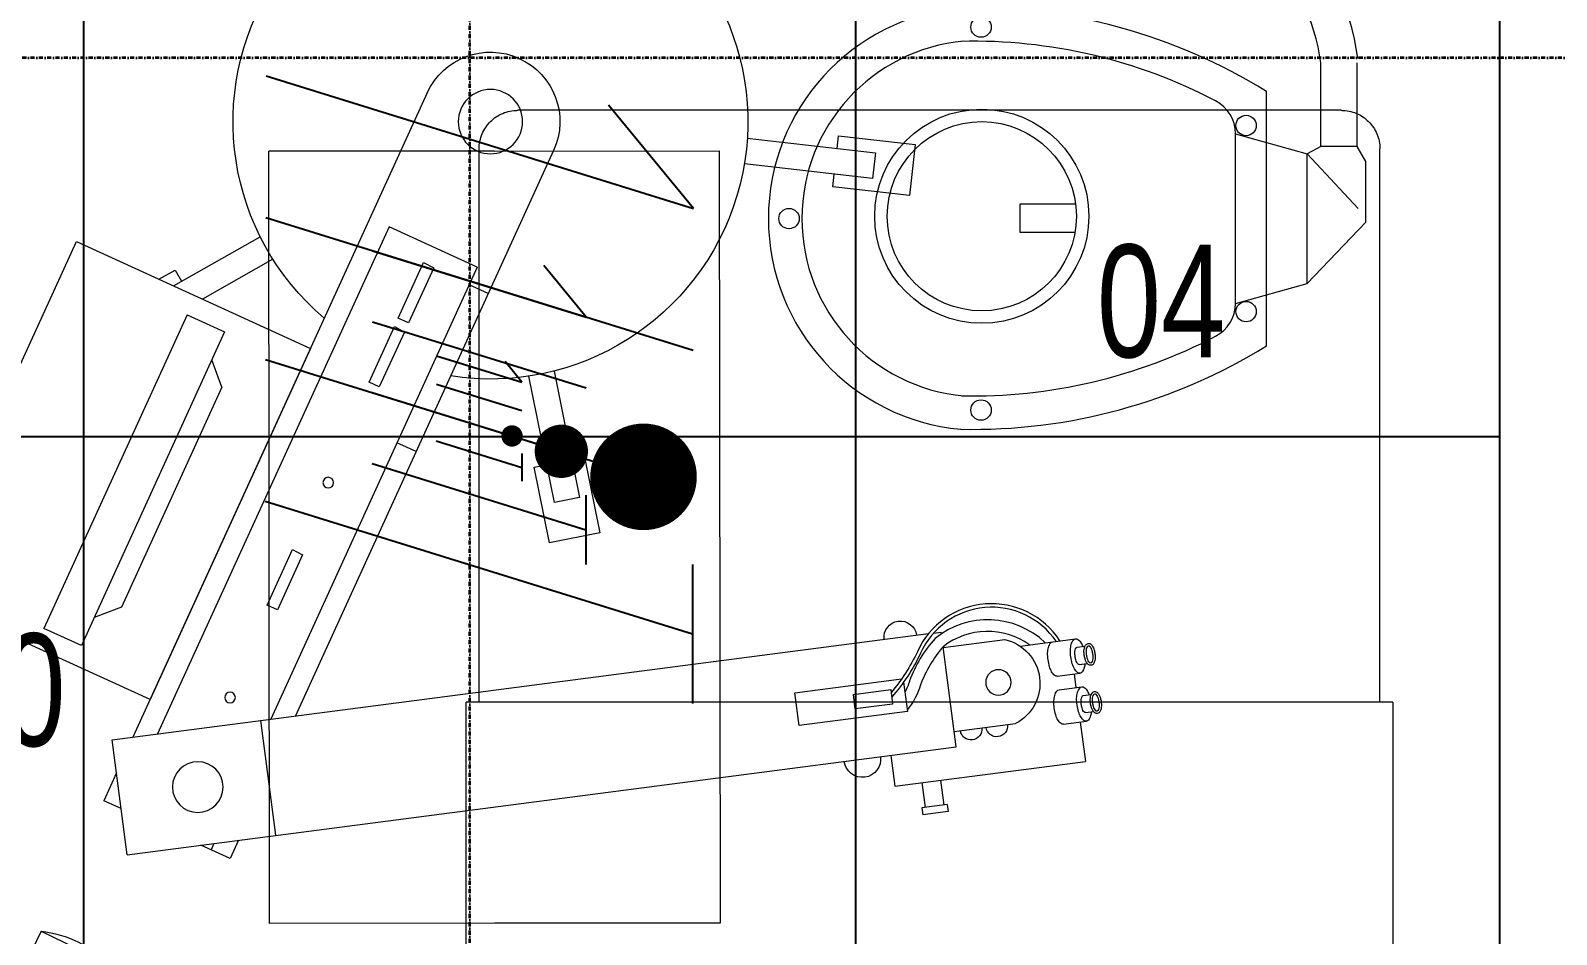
# Model space of a CAD drawing. Extents: x -12260 to 184725, y -29287 to 19916.
# Drawn here: x 28235 to 29420, y -5397 to -4695 of the extents above; entities that cross this region are included whole.
import ezdxf

# ---------------------------------------------------------------- set-up
doc = ezdxf.new("R2010")
doc.units = 0
doc.header["$LTSCALE"] = 0.25
doc.linetypes.add('01-First Floor-FUR$0$HIDDEN', pattern=[9.525, 6.35, -3.175])
doc.linetypes.add('DASHDOT', pattern=[25.4, 12.7, -6.35, 0, -6.35])
for name, color, linetype, lineweight in [('01-First Floor-FUR$0$72_EGR_EQP_TAG', 142, 'Continuous', 5), ('01-First Floor-FUR$0$LOADING', 253, 'Continuous', 5), ('01-First Floor-FUR$0$Walls', 251, 'Continuous', 5), ('E-LITE-CLNG-CNDT', 6, 'DASHDOT', 35), ('E-POWR-WIRE', 6, 'Continuous', 25), ('E-POWR-WIRE @ 100', 6, 'Continuous', 25), ('E-POWR-WIRE @ 20', 6, 'Continuous', 25), ('E-POWR-WIRE @ 50', 6, 'Continuous', 25)]:
    doc.layers.add(name, color=color, linetype=linetype, lineweight=lineweight)
doc.layers.add('01-First Floor-FUR$0$FALSE CEILING', color=251, linetype='Continuous')
doc.styles.add('01-First Floor-FUR$0$X3G_ENTITY_257CFD', font='swisscl.ttf', dxfattribs={"height": 200})

# ---------------------------------------------------------------- blocks, each defined once
blk = doc.blocks.new('*U47')
for p, q in [((-1.655, 2.719), (1.665, 1.689)), ((1.665, 1.689), (1.006, 2.491)), ((-1.658, 1.617), (1.663, 0.587)), ((-1.66, 0.515), (1.66, -0.515)), ((-1.663, -0.587), (1.658, -1.617)), ((1.659, -1.078), (1.657, -2.157))]:
    blk.add_line(p, q)
at = {"const_width": 0.414}
blk.add_lwpolyline([(1.278, -0.19, 1), (1.277, -0.604, 1)], format="xyb", close=True, dxfattribs=at)
blk = doc.blocks.new('*U862')
at = {"layer": 'E-POWR-WIRE @ 100', "xscale": 100, "yscale": 100, "zscale": 100}
blk.add_blockref('*U47', (28583.2, -5001.7, -0.1), dxfattribs=at)
at = {"layer": 'E-POWR-WIRE @ 20', "xscale": 20, "yscale": 20, "zscale": 20}
blk.add_blockref('*U47', (28583.2, -5001.7, -0.1), dxfattribs=at)
at = {"layer": 'E-POWR-WIRE @ 50', "xscale": 50, "yscale": 50, "zscale": 50}
blk.add_blockref('*U47', (28583.2, -5001.7, -0.1), dxfattribs=at)
blk = doc.blocks.new('01-First Floor-FUR$0$HF10037B-P')
at = {"layer": '01-First Floor-FUR$0$LOADING'}
for p, q in [((0.2459, 0.134), (0.1859, 0.134)), ((0.1859, 0.134), (0.1859, 0.109)), ((0.2459, 0.134), (0.2459, 0.109)), ((0.2459, 0.109), (0.1859, 0.109)), ((0, 0), (-0.0142, -0.0583)), ((0, 0), (0.0243, -0.0059)), ((0.0243, -0.0059), (0.01, -0.0642)), ((0.4071, -0.0094), (0.431, -0.0018)), ((0.4071, -0.0094), (0.4255, -0.0665)), ((0.431, -0.0018), (0.4493, -0.0589)), ((0.4069, -0.0417), (0.4165, -0.0387)), ((-0.0142, -0.0583), (0.01, -0.0642)), ((0.4255, -0.0665), (0.4493, -0.0589)), ((0.0524, -0.2725), (0.0674, -0.2525)), ((0.0674, -0.2525), (0.1154, -0.2885)), ((0.3125, -0.2897), (0.362, -0.2558)), ((0.3761, -0.2764), (0.362, -0.2558)), ((0.0524, -0.2725), (0.1004, -0.3085)), ((0.3267, -0.268), (0.3323, -0.2763)), ((0.3266, -0.3103), (0.3761, -0.2764)), ((0.1004, -0.3085), (0.1154, -0.2885)), ((0.3266, -0.3103), (0.3125, -0.2897))]:
    blk.add_line(p, q, dxfattribs=at)
for radius in [0.21, 0.1775]:
    blk.add_circle((0.2161, -0.1014), radius, dxfattribs=at)
for centre, radius, start, end in [((0.2159, 0.0465), 0.0925, 71.0754, 108.9246), ((0.2159, 0.1965), 0.0925, 251.0754, 288.9246), ((0.0779, -0.0499), 0.0925, 147.3419, 185.1912), ((-0.0678, -0.0143), 0.0925, 327.3419, 5.1912), ((0.4996, -0.0113), 0.0925, 178.8412, 216.6904), ((0.3568, -0.057), 0.0925, 358.8412, 36.6904), ((0.2161, -0.1014), 0.2, 303.6037, 17.3657), ((0.0389, -0.3404), 0.0925, 34.1875, 72.0368), ((0.3867, -0.3449), 0.0925, 105.5121, 143.3614), ((0.1289, -0.2205), 0.0925, 214.1875, 252.0368), ((0.3019, -0.2212), 0.0925, 285.5121, 323.3614)]:
    blk.add_arc(centre, radius, start, end, dxfattribs=at)
blk = doc.blocks.new('01-First Floor-FUR$0$HF13902-P')
at = {"color": 8, "linetype": '01-First Floor-FUR$0$HIDDEN'}
for p, q in [((-0.35, -0.6824), (-0.35, -1.1124)), ((0.35, -0.6824), (0.35, -1.1124)), ((0.32, -1.1424), (-0.32, -1.1424))]:
    blk.add_line(p, q, dxfattribs=at)
at = {"linetype": 'Continuous'}
for points in [[(0.36, -0.5224), (0.36, -0.5224), (0.36, -0.5224), (0.36, -0.5224), (0.36, -0.5224), (0.36, -0.5224), (0.36, -0.5224), (0.36, -0.5224), (0.36, -0.5224), (0.36, -0.5224), (0.36, -0.5224), (0.36, -0.5224), (0.36, -0.5224), (0.36, -0.5224), (0.36, -0.5224), (0.36, -0.5224), (0.36, -0.5224), (0.36, -0.5224), (0.36, -0.5224), (0.36, -0.5224), (0.36, -0.5224), (0.36, -0.5224), (0.36, -0.5224), (0.36, -0.5224), (0.36, -0.5224), (0.36, -0.5224), (0.36, -0.5224), (0.36, -0.5224), (0.36, -0.5224), (0.36, -0.5224), (0.36, -0.5224), (0.36, -0.5224), (0.36, -0.5224), (0.36, -0.5224), (0.36, -0.5224), (0.36, -0.5224), (0.36, -0.5224), (0.36, -0.5224), (0.36, -0.5224), (0.36, -0.5224), (0.36, -0.5224), (0.36, -0.5224), (0.36, -0.5224), (0.36, -0.5224), (0.36, -0.5224), (0.36, -0.5224), (0.36, -0.5224), (0.36, -0.5224), (0.36, -0.5224), (0.36, -0.5224), (0.36, -0.5224), (0.36, -0.5224), (0.36, -0.5224), (0.36, -0.5224), (0.36, -0.5224), (0.36, -0.5224), (0.36, -0.5224), (0.36, -0.5224), (0.36, -0.5224), (0.36, -0.5224), (0.36, -0.5224), (0.36, -0.5224), (0.36, -0.5224), (0.36, -0.5224), (0.36, -0.5224), (0.36, -0.5224), (0.36, -0.5224), (0.36, -0.5224), (0.36, -0.5224), (0.36, -0.5224), (0.36, -0.5224), (0.36, -0.5224), (0.36, -0.5224), (0.36, -0.5224), (0.36, -0.5224), (0.36, -0.5224), (0.36, -0.5224), (0.36, -0.5224), (0.36, -0.5224), (0.36, -0.5224), (0.36, -0.5224), (0.36, -0.5224), (0.36, -0.5224), (0.36, -0.5224), (0.36, -0.5224), (0.36, -0.5224), (0.36, -0.5224), (0.36, -0.5224), (0.36, -0.5224), (0.36, -0.5224), (0.36, -0.5224), (0.36, -0.5224), (0.36, -0.5224), (0.36, -0.5224), (0.36, -0.5224), (0.36, -0.5224), (0.36, -0.5224), (0.36, -0.5224), (0.36, -0.5224), (0.36, -0.5224), (0.36, -0.5224), (0.36, -0.5224), (0.36, -0.5224), (0.36, -0.5224), (0.36, -0.5224), (0.36, -0.5224), (0.36, -0.5224), (0.36, -0.5224), (0.36, -0.5224), (0.36, -0.5224), (0.36, -0.5224), (0.36, -0.5224), (0.36, -0.5224), (0.36, -0.5224), (0.36, -0.5224), (0.36, -0.5224), (0.36, -0.5224), (0.36, -0.5224), (0.36, -0.5224), (0.36, -0.5224), (0.36, -0.5224), (0.36, -0.5224), (0.36, -0.5224), (0.36, -0.5224), (0.36, -0.5224), (0.36, -0.5224), (0.36, -0.5224), (0.36, -0.5224), (0.36, -0.5224), (0.36, -0.5224), (0.36, -0.5224), (0.36, -0.5224), (0.36, -0.5224), (0.36, -0.5224), (0.36, -0.5224), (0.36, -0.5224), (0.36, -0.5224), (0.36, -0.5224), (0.36, -0.5224), (0.36, -0.5224), (0.36, -0.5224), (0.36, -0.5224), (0.36, -0.5224), (0.36, -0.5224), (0.36, -0.5224), (0.36, -0.5224), (0.36, -0.5224), (0.36, -0.5224), (0.36, -0.5224), (0.36, -0.5224), (0.36, -0.5224), (0.36, -0.5224), (0.36, -0.5224), (0.36, -0.5224), (0.36, -0.5224), (0.36, -0.5224), (0.36, -0.5224), (0.36, -0.5224), (0.36, -0.5224), (0.36, -0.5224), (0.36, -0.5224), (0.36, -0.5224), (0.36, -0.5224), (0.36, -0.5224), (0.36, -0.5224), (0.36, -0.5224), (0.36, -0.5224), (0.36, -0.5224), (0.36, -0.5224), (0.36, -0.5224), (0.36, -0.5224), (0.36, -0.5224), (0.36, -0.5224), (0.36, -0.5224), (0.36, -0.5224), (0.36, -0.5224), (0.36, -0.5224), (0.36, -0.5224), (0.36, -0.5224), (0.36, -0.5224), (0.36, -0.5224), (0.36, -0.5224), (0.36, -0.5224), (0.36, -0.5224), (0.36, -0.5224), (0.36, -0.5224), (0.36, -0.5224), (0.36, -0.5224), (0.36, -0.5224), (0.36, -0.5224), (0.36, -0.5224), (0.36, -0.5224), (0.36, -0.5224), (0.36, -0.5224), (0.36, -0.5224), (0.36, -0.5224), (0.36, -0.5224), (0.36, -0.5224), (0.36, -0.5224), (0.36, -0.5224), (0.36, -0.5224), (0.36, -0.5224), (0.36, -0.5224), (0.36, -0.5224), (0.36, -0.5224), (0.36, -0.5224), (0.36, -0.5224), (0.36, -0.5224), (0.36, -0.5224), (0.36, -0.5224), (0.36, -0.5224), (0.36, -0.5224), (0.36, -0.5224), (0.36, -0.5224), (0.36, -0.5224), (0.36, -0.5224), (0.36, -0.5224), (0.36, -0.5224), (0.36, -0.5224)], [(0.36, -0.5224), (0.36, -0.5224), (0.36, -0.5224), (0.36, -0.5224), (0.36, -0.5224), (0.36, -0.5224), (0.36, -0.5224), (0.36, -0.5224), (0.36, -0.5224), (0.36, -0.5224), (0.36, -0.5224), (0.36, -0.5224), (0.36, -0.5224), (0.36, -0.5224), (0.36, -0.5224), (0.36, -0.5224), (0.36, -0.5224), (0.36, -0.5224), (0.36, -0.5224), (0.36, -0.5224), (0.36, -0.5224), (0.36, -0.5224), (0.36, -0.5224), (0.36, -0.5224), (0.36, -0.5224), (0.36, -0.5224), (0.36, -0.5224), (0.36, -0.5224), (0.36, -0.5224), (0.36, -0.5224), (0.36, -0.5224), (0.36, -0.5224), (0.36, -0.5224), (0.36, -0.5224), (0.36, -0.5224), (0.36, -0.5224), (0.36, -0.5224), (0.36, -0.5224), (0.36, -0.5224), (0.36, -0.5224), (0.36, -0.5224), (0.36, -0.5224), (0.36, -0.5224), (0.36, -0.5224), (0.36, -0.5224), (0.36, -0.5224), (0.36, -0.5224), (0.36, -0.5224), (0.36, -0.5224), (0.36, -0.5224), (0.36, -0.5224), (0.36, -0.5224), (0.36, -0.5224), (0.36, -0.5224), (0.36, -0.5224), (0.36, -0.5224), (0.36, -0.5224), (0.36, -0.5224), (0.36, -0.5224), (0.36, -0.5224), (0.36, -0.5224), (0.36, -0.5224), (0.36, -0.5224), (0.36, -0.5224), (0.36, -0.5224), (0.36, -0.5224), (0.36, -0.5224), (0.36, -0.5224), (0.36, -0.5224), (0.36, -0.5224), (0.36, -0.5224), (0.36, -0.5224), (0.36, -0.5224), (0.36, -0.5224), (0.36, -0.5224), (0.36, -0.5224), (0.36, -0.5224), (0.36, -0.5224), (0.36, -0.5224), (0.36, -0.5224), (0.36, -0.5224), (0.36, -0.5224), (0.36, -0.5224), (0.36, -0.5224), (0.36, -0.5224), (0.36, -0.5224), (0.36, -0.5224), (0.36, -0.5224), (0.36, -0.5224), (0.36, -0.5224), (0.36, -0.5224), (0.36, -0.5224), (0.36, -0.5224), (0.36, -0.5224), (0.36, -0.5224), (0.36, -0.5224), (0.36, -0.5224), (0.36, -0.5224), (0.36, -0.5224), (0.36, -0.5224), (0.36, -0.5224), (0.36, -0.5224), (0.36, -0.5224), (0.36, -0.5224), (0.36, -0.5224), (0.36, -0.5224), (0.36, -0.5224), (0.36, -0.5224), (0.36, -0.5224), (0.36, -0.5224), (0.36, -0.5224), (0.36, -0.5224), (0.36, -0.5224), (0.36, -0.5224), (0.36, -0.5224), (0.36, -0.5224), (0.36, -0.5224), (0.36, -0.5224), (0.36, -0.5224), (0.36, -0.5224), (0.36, -0.5224), (0.36, -0.5224), (0.36, -0.5224), (0.36, -0.5224), (0.36, -0.5224), (0.36, -0.5224), (0.36, -0.5224), (0.36, -0.5224), (0.36, -0.5224), (0.36, -0.5224), (0.36, -0.5224), (0.36, -0.5224), (0.36, -0.5224), (0.36, -0.5224), (0.36, -0.5224), (0.36, -0.5224), (0.36, -0.5224), (0.36, -0.5224), (0.36, -0.5224), (0.36, -0.5224), (0.36, -0.5224), (0.36, -0.5224), (0.36, -0.5224), (0.36, -0.5224), (0.36, -0.5224), (0.36, -0.5224), (0.36, -0.5224), (0.36, -0.5224), (0.36, -0.5224), (0.36, -0.5224), (0.36, -0.5224), (0.36, -0.5224), (0.36, -0.5224), (0.36, -0.5224), (0.36, -0.5224), (0.36, -0.5224), (0.36, -0.5224), (0.36, -0.5224), (0.36, -0.5224), (0.36, -0.5224), (0.36, -0.5224), (0.36, -0.5224), (0.36, -0.5224), (0.36, -0.5224), (0.36, -0.5224), (0.36, -0.5224), (0.36, -0.5224), (0.36, -0.5224), (0.36, -0.5224), (0.36, -0.5224), (0.36, -0.5224), (0.36, -0.5224), (0.36, -0.5224), (0.36, -0.5224), (0.36, -0.5224), (0.36, -0.5224), (0.36, -0.5224), (0.36, -0.5224), (0.36, -0.5224), (0.36, -0.5224), (0.36, -0.5224), (0.36, -0.5224), (0.36, -0.5224), (0.36, -0.5224), (0.36, -0.5224), (0.36, -0.5224), (0.36, -0.5224), (0.36, -0.5224), (0.36, -0.5224), (0.36, -0.5224), (0.36, -0.5224), (0.36, -0.5224), (0.36, -0.5224), (0.36, -0.5224), (0.36, -0.5224), (0.36, -0.5224), (0.36, -0.5224), (0.36, -0.5224), (0.36, -0.5224), (0.36, -0.5224), (0.36, -0.5224), (0.36, -0.5224), (0.36, -0.5224), (0.36, -0.5224), (0.36, -0.5224), (0.36, -0.5224), (0.36, -0.5224), (0.36, -0.5224), (0.36, -0.5224), (0.36, -0.5224), (0.36, -0.5224), (0.36, -0.5224), (0.36, -0.5224), (0.36, -0.5224)], [(0.36, -0.5224), (0.36, -0.5224), (0.36, -0.5224), (0.36, -0.5224), (0.36, -0.5224), (0.36, -0.5224), (0.36, -0.5224), (0.36, -0.5224), (0.36, -0.5224), (0.36, -0.5224), (0.36, -0.5224), (0.36, -0.5224), (0.36, -0.5224), (0.36, -0.5224), (0.36, -0.5224), (0.36, -0.5224), (0.36, -0.5224), (0.36, -0.5224), (0.36, -0.5224), (0.36, -0.5224), (0.36, -0.5224), (0.36, -0.5224), (0.36, -0.5224), (0.36, -0.5224), (0.36, -0.5224), (0.36, -0.5224), (0.36, -0.5224), (0.36, -0.5224), (0.36, -0.5224), (0.36, -0.5224), (0.36, -0.5224), (0.36, -0.5224), (0.36, -0.5224), (0.36, -0.5224), (0.36, -0.5224), (0.36, -0.5224), (0.36, -0.5224), (0.36, -0.5224), (0.36, -0.5224), (0.36, -0.5224), (0.36, -0.5224), (0.36, -0.5224), (0.36, -0.5224), (0.36, -0.5224), (0.36, -0.5224), (0.36, -0.5224), (0.36, -0.5224), (0.36, -0.5224), (0.36, -0.5224), (0.36, -0.5224), (0.36, -0.5224), (0.36, -0.5224), (0.36, -0.5224), (0.36, -0.5224), (0.36, -0.5224), (0.36, -0.5224), (0.36, -0.5224), (0.36, -0.5224), (0.36, -0.5224), (0.36, -0.5224), (0.36, -0.5224), (0.36, -0.5224), (0.36, -0.5224), (0.36, -0.5224), (0.36, -0.5224), (0.36, -0.5224), (0.36, -0.5224), (0.36, -0.5224), (0.36, -0.5224), (0.36, -0.5224), (0.36, -0.5224), (0.36, -0.5224), (0.36, -0.5224), (0.36, -0.5224), (0.36, -0.5224), (0.36, -0.5224), (0.36, -0.5224), (0.36, -0.5224), (0.36, -0.5224), (0.36, -0.5224), (0.36, -0.5224), (0.36, -0.5224), (0.36, -0.5224), (0.36, -0.5224), (0.36, -0.5224), (0.36, -0.5224), (0.36, -0.5224), (0.36, -0.5224), (0.36, -0.5224), (0.36, -0.5224), (0.36, -0.5224), (0.36, -0.5224), (0.36, -0.5224), (0.36, -0.5224), (0.36, -0.5224), (0.36, -0.5224), (0.36, -0.5224), (0.36, -0.5224), (0.36, -0.5224), (0.36, -0.5224), (0.36, -0.5224), (0.36, -0.5224), (0.36, -0.5224), (0.36, -0.5224), (0.36, -0.5224), (0.36, -0.5224), (0.36, -0.5224), (0.36, -0.5224), (0.36, -0.5224), (0.36, -0.5224), (0.36, -0.5224), (0.36, -0.5224), (0.36, -0.5224), (0.36, -0.5224), (0.36, -0.5224), (0.36, -0.5224), (0.36, -0.5224), (0.36, -0.5224), (0.36, -0.5224), (0.36, -0.5224), (0.36, -0.5224), (0.36, -0.5224), (0.36, -0.5224), (0.36, -0.5224), (0.36, -0.5224), (0.36, -0.5224), (0.36, -0.5224), (0.36, -0.5224), (0.36, -0.5224), (0.36, -0.5224), (0.36, -0.5224), (0.36, -0.5224), (0.36, -0.5224), (0.36, -0.5224), (0.36, -0.5224), (0.36, -0.5224), (0.36, -0.5224), (0.36, -0.5224), (0.36, -0.5224), (0.36, -0.5224), (0.36, -0.5224), (0.36, -0.5224), (0.36, -0.5224), (0.36, -0.5224), (0.36, -0.5224), (0.36, -0.5224), (0.36, -0.5224), (0.36, -0.5224), (0.36, -0.5224), (0.36, -0.5224), (0.36, -0.5224), (0.36, -0.5224), (0.36, -0.5224), (0.36, -0.5224), (0.36, -0.5224), (0.36, -0.5224), (0.36, -0.5224), (0.36, -0.5224), (0.36, -0.5224), (0.36, -0.5224), (0.36, -0.5224), (0.36, -0.5224), (0.36, -0.5224), (0.36, -0.5224), (0.36, -0.5224), (0.36, -0.5224), (0.36, -0.5224), (0.36, -0.5224), (0.36, -0.5224), (0.36, -0.5224), (0.36, -0.5224), (0.36, -0.5224), (0.36, -0.5224), (0.36, -0.5224), (0.36, -0.5224), (0.36, -0.5224), (0.36, -0.5224), (0.36, -0.5224), (0.36, -0.5224), (0.36, -0.5224), (0.36, -0.5224), (0.36, -0.5224), (0.36, -0.5224), (0.36, -0.5224), (0.36, -0.5224), (0.36, -0.5224), (0.36, -0.5224), (0.36, -0.5224), (0.36, -0.5224), (0.36, -0.5224), (0.36, -0.5224), (0.36, -0.5224), (0.36, -0.5224), (0.36, -0.5224), (0.36, -0.5224), (0.36, -0.5224), (0.36, -0.5224), (0.36, -0.5224), (0.36, -0.5224), (0.36, -0.5224), (0.36, -0.5224), (0.36, -0.5224), (0.36, -0.5224), (0.36, -0.5224), (0.36, -0.5224), (0.36, -0.5224), (0.36, -0.5224), (0.36, -0.5224), (0.36, -0.5224), (0.36, -0.5224), (0.36, -0.5224), (0.36, -0.5224), (0.36, -0.5224), (0.36, -0.5224), (0.36, -0.5224), (0.36, -0.5224), (0.36, -0.5224), (0.36, -0.5224), (0.36, -0.5224), (0.36, -0.5224), (0.36, -0.5224), (0.36, -0.5224), (0.36, -0.5224), (0.36, -0.5224), (0.36, -0.5224), (0.36, -0.5224), (0.36, -0.5224), (0.36, -0.5224), (0.36, -0.5224), (0.36, -0.5224), (0.36, -0.5224), (0.36, -0.5224), (0.36, -0.5224), (0.36, -0.5224), (0.36, -0.5224), (0.36, -0.5224), (0.36, -0.5224), (0.36, -0.5224), (0.36, -0.5224), (0.36, -0.5224), (0.36, -0.5224), (0.36, -0.5224), (0.36, -0.5224), (0.36, -0.5224), (0.36, -0.5224), (0.36, -0.5224), (0.36, -0.5224), (0.36, -0.5224), (0.36, -0.5224), (0.36, -0.5224), (0.36, -0.5224), (0.36, -0.5224), (0.36, -0.5224), (0.36, -0.5224), (0.36, -0.5224), (0.36, -0.5224), (0.36, -0.5224), (0.36, -0.5224), (0.36, -0.5224), (0.36, -0.5224), (0.36, -0.5224), (0.36, -0.5224), (0.36, -0.5224), (0.36, -0.5224), (0.36, -0.5224), (0.36, -0.5224), (0.36, -0.5224), (0.36, -0.5224), (0.36, -0.5224), (0.36, -0.5224), (0.36, -0.5224), (0.36, -0.5224), (0.36, -0.5224), (0.36, -0.5224), (0.36, -0.5224), (0.36, -0.5224), (0.36, -0.5224)]]:
    blk.add_lwpolyline(points, close=True, dxfattribs=at)
for points in [[(0.36, -0.5224), (0.36, -0.5224), (0.36, -0.5224), (0.36, -0.5224), (0.36, -0.5224), (0.36, -0.5224), (0.36, -0.5224), (0.36, -0.5224)], [(0.36, -0.5224), (0.36, -0.5224), (0.36, -0.5224), (0.36, -0.5224), (0.36, -0.5224), (0.36, -0.5224), (0.36, -0.5224), (0.36, -0.5224), (0.36, -0.5224), (0.36, -0.5224), (0.36, -0.5224), (0.36, -0.5224), (0.36, -0.5224), (0.36, -0.5224), (0.36, -0.5224), (0.36, -0.5224), (0.36, -0.5224), (0.36, -0.5224), (0.36, -0.5224), (0.36, -0.5224), (0.36, -0.5224), (0.36, -0.5224), (0.36, -0.5224), (0.36, -0.5224), (0.36, -0.5224), (0.36, -0.5224), (0.36, -0.5224), (0.36, -0.5224), (0.36, -0.5224), (0.36, -0.5224), (0.36, -0.5224), (0.36, -0.5224), (0.36, -0.5224), (0.36, -0.5224), (0.36, -0.5224), (0.36, -0.5224), (0.36, -0.5224), (0.36, -0.5224), (0.36, -0.5224), (0.36, -0.5224), (0.36, -0.5224), (0.36, -0.5224), (0.36, -0.5224), (0.36, -0.5224), (0.36, -0.5224), (0.36, -0.5224), (0.36, -0.5224), (0.36, -0.5224), (0.36, -0.5224), (0.36, -0.5224), (0.36, -0.5224), (0.36, -0.5224), (0.36, -0.5224), (0.36, -0.5224), (0.36, -0.5224), (0.36, -0.5224), (0.36, -0.5224), (0.36, -0.5224), (0.36, -0.5224), (0.36, -0.5224), (0.36, -0.5224), (0.36, -0.5224), (0.36, -0.5224), (0.36, -0.5224), (0.36, -0.5224), (0.36, -0.5224), (0.36, -0.5224), (0.36, -0.5224), (0.36, -0.5224), (0.36, -0.5224), (0.36, -0.5224), (0.36, -0.5224), (0.36, -0.5224), (0.36, -0.5224), (0.36, -0.5224), (0.36, -0.5224), (0.36, -0.5224), (0.36, -0.5224), (0.36, -0.5224), (0.36, -0.5224), (0.36, -0.5224), (0.36, -0.5224), (0.36, -0.5224), (0.36, -0.5224), (0.36, -0.5224), (0.36, -0.5224), (0.36, -0.5224), (0.36, -0.5224), (0.36, -0.5224), (0.36, -0.5224), (0.36, -0.5224), (0.36, -0.5224), (0.36, -0.5224), (0.36, -0.5224), (0.36, -0.5224), (0.36, -0.5224), (0.36, -0.5224), (0.36, -0.5224), (0.36, -0.5224), (0.36, -0.5224), (0.36, -0.5224), (0.36, -0.5224), (0.36, -0.5224), (0.36, -0.5224), (0.36, -0.5224), (0.36, -0.5224), (0.36, -0.5224), (0.36, -0.5224), (0.36, -0.5224), (0.36, -0.5224), (0.36, -0.5224)], [(0.36, -0.5224), (0.36, -0.5224), (0.36, -0.5224), (0.36, -0.5224), (0.36, -0.5224), (0.36, -0.5224), (0.36, -0.5224), (0.36, -0.5224), (0.36, -0.5224), (0.36, -0.5224), (0.36, -0.5224), (0.36, -0.5224), (0.36, -0.5224), (0.36, -0.5224), (0.36, -0.5224), (0.36, -0.5224), (0.36, -0.5224)], [(0.36, -0.5224), (0.36, -0.5224), (0.36, -0.5224), (0.36, -0.5224), (0.36, -0.5224), (0.36, -0.5224), (0.36, -0.5224)], [(0.36, -0.5224), (0.36, -0.5224), (0.36, -0.5224), (0.36, -0.5224), (0.36, -0.5224), (0.36, -0.5224), (0.36, -0.5224), (0.36, -0.5224), (0.36, -0.5224), (0.36, -0.5224), (0.36, -0.5224), (0.36, -0.5224)], [(0.36, -0.5224), (0.36, -0.5224), (0.36, -0.5224), (0.36, -0.5224), (0.36, -0.5224), (0.36, -0.5224), (0.36, -0.5224), (0.36, -0.5224), (0.36, -0.5224), (0.36, -0.5224), (0.36, -0.5224), (0.36, -0.5224), (0.36, -0.5224), (0.36, -0.5224), (0.36, -0.5224), (0.36, -0.5224), (0.36, -0.5224), (0.36, -0.5224), (0.36, -0.5224), (0.36, -0.5224), (0.36, -0.5224), (0.36, -0.5224), (0.36, -0.5224), (0.36, -0.5224), (0.36, -0.5224), (0.36, -0.5224), (0.36, -0.5224), (0.36, -0.5224), (0.36, -0.5224), (0.36, -0.5224), (0.36, -0.5224), (0.36, -0.5224), (0.36, -0.5224), (0.36, -0.5224), (0.36, -0.5224), (0.36, -0.5224), (0.36, -0.5224), (0.36, -0.5224), (0.36, -0.5224), (0.36, -0.5224), (0.36, -0.5224), (0.36, -0.5224), (0.36, -0.5224), (0.36, -0.5224), (0.36, -0.5224), (0.36, -0.5224), (0.36, -0.5224), (0.36, -0.5224), (0.36, -0.5224), (0.36, -0.5224), (0.36, -0.5224), (0.36, -0.5224), (0.36, -0.5224), (0.36, -0.5224), (0.36, -0.5224), (0.36, -0.5224), (0.36, -0.5224), (0.36, -0.5224), (0.36, -0.5224), (0.36, -0.5224), (0.36, -0.5224), (0.36, -0.5224), (0.36, -0.5224), (0.36, -0.5224), (0.36, -0.5224), (0.36, -0.5224), (0.36, -0.5224), (0.36, -0.5224), (0.36, -0.5224), (0.36, -0.5224), (0.36, -0.5224), (0.36, -0.5224), (0.36, -0.5224), (0.36, -0.5224), (0.36, -0.5224), (0.36, -0.5224), (0.36, -0.5224), (0.36, -0.5224), (0.36, -0.5224), (0.36, -0.5224), (0.36, -0.5224), (0.36, -0.5224), (0.36, -0.5224), (0.36, -0.5224), (0.36, -0.5224), (0.36, -0.5224), (0.36, -0.5224), (0.36, -0.5224), (0.36, -0.5224)], [(0.36, -0.5224), (0.36, -0.5224), (0.36, -0.5224), (0.36, -0.5224), (0.36, -0.5224), (0.36, -0.5224), (0.36, -0.5224), (0.36, -0.5224), (0.36, -0.5224), (0.36, -0.5224)], [(0.36, -0.5224), (0.36, -0.5224), (0.36, -0.5224), (0.36, -0.5224), (0.36, -0.5224), (0.36, -0.5224), (0.36, -0.5224), (0.36, -0.5224), (0.36, -0.5224), (0.36, -0.5224)], [(0.36, -0.5224), (0.36, -0.5224), (0.36, -0.5224), (0.36, -0.5224), (0.36, -0.5224), (0.36, -0.5224), (0.36, -0.5224), (0.36, -0.5224), (0.36, -0.5224), (0.36, -0.5224), (0.36, -0.5224), (0.36, -0.5224), (0.36, -0.5224), (0.36, -0.5224), (0.36, -0.5224)], [(0.36, -0.5224), (0.36, -0.5224), (0.36, -0.5224), (0.36, -0.5224), (0.36, -0.5224), (0.36, -0.5224), (0.36, -0.5224), (0.36, -0.5224), (0.36, -0.5224), (0.36, -0.5224)], [(0.36, -0.5224), (0.36, -0.5224), (0.36, -0.5224), (0.36, -0.5224), (0.36, -0.5224), (0.36, -0.5224), (0.36, -0.5224)], [(0.36, -0.5224), (0.36, -0.5224), (0.36, -0.5224), (0.36, -0.5224), (0.36, -0.5224), (0.36, -0.5224), (0.36, -0.5224), (0.36, -0.5224), (0.36, -0.5224), (0.36, -0.5224)], [(0.36, -0.5224), (0.36, -0.5224), (0.36, -0.5224), (0.36, -0.5224), (0.36, -0.5224), (0.36, -0.5224), (0.36, -0.5224), (0.36, -0.5224), (0.36, -0.5224), (0.36, -0.5224), (0.36, -0.5224), (0.36, -0.5224), (0.36, -0.5224), (0.36, -0.5224), (0.36, -0.5224), (0.36, -0.5224), (0.36, -0.5224), (0.36, -0.5224)], [(0.36, -0.5224), (0.36, -0.5224), (0.36, -0.5224), (0.36, -0.5224), (0.36, -0.5224), (0.36, -0.5224), (0.36, -0.5224), (0.36, -0.5224), (0.36, -0.5224)]]:
    blk.add_lwpolyline(points, dxfattribs=at)
blk.add_circle((0.36, -0.5224), 0.000000101)
at = {"color": 8, "linetype": '01-First Floor-FUR$0$HIDDEN'}
for centre, start, end in [((-0.32, -1.1124), 180, 270), ((0.32, -1.1124), 270, 0)]:
    blk.add_arc(centre, 0.03, start, end, dxfattribs=at)
at = {"layer": '01-First Floor-FUR$0$LOADING'}
for p, q in [((-0.36, 0.3161), (-0.36, -0.6824)), ((0.36, -0.6824), (0.36, 0.3161)), ((0.36, -0.6824), (-0.36, -0.6824))]:
    blk.add_line(p, q, dxfattribs=at)
blk = doc.blocks.new('01-First Floor-FUR$0$HF11772-P')
at = {"layer": '01-First Floor-FUR$0$LOADING'}
for p, q in [((0.6, 0.35), (0, 0.35)), ((0, 0.175), (0, 0.35)), ((0.6, 0.175), (0.6, 0.35)), ((0, 0.175), (0, 0)), ((0.6, 0), (0.6, 0.175)), ((0, 0), (0.6, 0))]:
    blk.add_line(p, q, dxfattribs=at)
blk = doc.blocks.new('01-First Floor-FUR$0$mobile light')
at = {"layer": '01-First Floor-FUR$0$LOADING'}
for p, q in [((1883.78, -497.56), (1883.65, -498.45)), ((1885.1, -497.29), (1883.78, -497.56)), ((1887.04, -497.59), (1885.1, -497.29)), ((1923.94, -497.59), (1925.88, -497.29)), ((1925.88, -497.29), (1927.2, -497.56)), ((1927.2, -497.56), (1927.33, -498.45)), ((1882.58, -498.29), (1882.35, -499.8)), ((1882.58, -498.29), (1885.78, -498.78)), ((1928.41, -498.29), (1925.2, -498.78)), ((1928.41, -498.29), (1928.63, -499.8)), ((1882.35, -499.8), (1885.55, -500.28)), ((1883.28, -500.85), (1883.42, -499.96)), ((1928.63, -499.8), (1925.43, -500.28)), ((1927.7, -500.85), (1927.56, -499.96)), ((1884.47, -501.5), (1883.28, -500.85)), ((1886.4, -501.79), (1884.47, -501.5)), ((1924.58, -501.79), (1926.52, -501.5)), ((1926.52, -501.5), (1927.7, -500.85)), ((1947.59, -502.62), (1941.09, -502.62)), ((1948.76, -501.94), (1947.59, -502.62)), ((1947.59, -502.62), (1947.59, -505.45)), ((1948.15, -506.5), (1952.41, -502.55)), ((1953.47, -501.94), (1948.76, -501.94)), ((1958.23, -506.5), (1953.47, -501.94)), ((1947.59, -505.45), (1941.09, -505.45)), ((1947.59, -505.45), (1948.15, -506.5)), ((1946.6, -512.08), (1948.15, -506.5)), ((1958.23, -506.5), (1948.15, -506.5)), ((1959.78, -512.08), (1958.23, -506.5)), ((1963.08, -509.67), (1943.3, -509.67)), ((1959.78, -512.08), (1946.6, -512.08)), ((1908.01, -522.53), (1909, -517.55)), ((1911.69, -517.55), (1909, -517.55)), ((1912.69, -522.53), (1911.69, -517.55)), ((1911.69, -517.55), (1914.17, -518.99)), ((1914.17, -518.99), (1914.17, -523.77)), ((1922.73, -518.8), (1921.08, -519.69)), ((1925.38, -518.8), (1922.73, -518.8)), ((1921.08, -519.69), (1914.74, -519.69)), ((1921.08, -519.69), (1921.08, -523.01)), ((1921.08, -519.69), (1921.08, -523.01)), ((1908.01, -522.53), (1908.62, -524.28)), ((1912.69, -522.53), (1911.9, -524.78)), ((1892.68, -523.97), (1883.05, -523.97)), ((1892.68, -528.06), (1892.68, -523.24)), ((1892.68, -523.24), (1906.16, -523.24)), ((1897.5, -528.06), (1897.5, -523.24)), ((1906.16, -523.24), (1906.16, -528.06)), ((1911.9, -524.78), (1914.17, -523.77)), ((1921.08, -523.01), (1914.77, -523.01)), ((1922.73, -523.93), (1921.08, -523.04)), ((1925.38, -523.93), (1922.73, -523.93)), ((1909.15, -524.25), (1906.16, -524.32)), ((1909.15, -524.25), (1909.15, -526.94)), ((1892.68, -527.34), (1883.05, -527.34)), ((1909.15, -526.94), (1906.16, -526.87)), ((1906.16, -528.06), (1892.68, -528.06)), ((1884.47, -549.77), (1883.28, -550.42)), ((1886.4, -549.48), (1884.47, -549.77)), ((1924.58, -549.48), (1926.52, -549.77)), ((1926.52, -549.77), (1927.7, -550.42)), ((1882.35, -551.47), (1885.55, -550.99)), ((1883.28, -550.42), (1883.42, -551.31)), ((1928.63, -551.47), (1925.43, -550.99)), ((1927.7, -550.42), (1927.56, -551.31)), ((1882.58, -552.98), (1882.35, -551.47)), ((1882.58, -552.98), (1885.78, -552.5)), ((1928.41, -552.98), (1925.2, -552.5)), ((1928.41, -552.98), (1928.63, -551.47)), ((1883.78, -553.71), (1883.65, -552.82)), ((1885.1, -553.98), (1883.78, -553.71)), ((1887.04, -553.69), (1885.1, -553.98)), ((1923.94, -553.69), (1925.88, -553.98)), ((1925.88, -553.98), (1927.2, -553.71)), ((1927.2, -553.71), (1927.33, -552.82))]:
    blk.add_line(p, q, dxfattribs=at)
for points in [[(1903.33, -523.24), (1903.33, -514.02), (1891.61, -514.02), (1891.61, -523.97)], [(1954.27, -524.55), (1954.27, -528.82), (1952.05, -528.82), (1952.05, -524.5)], [(1891.61, -527.34), (1891.61, -537.34), (1903.33, -537.34), (1903.33, -528.06)], [(1892.74, -537.34), (1892.74, -539.04), (1895.76, -539.04), (1895.76, -537.34)], [(1898.05, -537.34), (1898.05, -539.5)], [(1898.05, -540.63), (1898.05, -540.87), (1898.53, -541.35), (1900.02, -541.35), (1900.5, -540.87), (1900.5, -537.34)]]:
    blk.add_lwpolyline(points, dxfattribs=at)
for points in [[(1929.78, -518.8), (1925.38, -518.8), (1925.38, -523.93), (1929.78, -523.93)], [(1899.3, -539.5), (1888.5, -539.5), (1888.5, -540.63), (1899.3, -540.63)]]:
    blk.add_lwpolyline(points, close=True, dxfattribs=at)
for centre, radius in [((1945.96, -511.25), 0.793), ((1960.42, -511.25), 0.793), ((1953.01, -531.79), 8.32), ((1953.01, -531.79), 7.35), ((1938.31, -531.85), 0.793), ((1968.07, -531.85), 0.793), ((1953.19, -546.77), 0.793)]:
    blk.add_circle(centre, radius, dxfattribs=at)
for centre, radius, start, end in [((1888.02, -499.89), 2.5, 90, 270), ((1888.02, -525.64), 28.25, 12.1463, 90), ((1922.96, -525.64), 28.25, 90, 128.2073), ((1922.96, -499.89), 2.5, 270, 90), ((1888.02, -525.64), 23.25, 20.3387, 90), ((1922.96, -525.64), 23.25, 90, 126.3743), ((1942.82, -519.31), 16.86, 97.1293, 177.6115), ((1942.82, -519.31), 13.97, 97.1293, 177.6115), ((1922.96, -525.64), 28.25, 138.4974, 155.7305), ((1980.13, -532.49), 43.32, 148.2167, 181.2501), ((1926.25, -532.49), 43.32, 358.7499, 31.7833), ((1922.96, -525.64), 23.25, 138.7224, 150.0382), ((1946.6, -514.96), 2.89, 90, 152.4092), ((1959.78, -514.96), 2.89, 27.5908, 90), ((1980.13, -532.49), 40.72, 152.4092, 181.2501), ((1926.25, -532.49), 40.72, 358.7499, 27.5908), ((1911.94, -521.38), 3.27, 313.0112, 46.9888), ((1883.05, -525.65), 1.68, 90, 270), ((1888.02, -525.64), 28.25, 270, 5.3386), ((1910.32, -525.6), 1.78, 229.0673, 130.9327), ((1888.02, -525.64), 23.25, 270, 356.3184), ((1953.19, -531.93), 16.44, 185.2361, 354.7639), ((1953.19, -531.93), 13.84, 185.2361, 354.7639), ((1922.96, -525.64), 28.25, 204.483, 208.105), ((1922.96, -525.64), 23.25, 210.2349, 221.2776), ((1922.96, -525.64), 28.25, 213.7985, 221.5026), ((1922.96, -525.64), 23.25, 233.6257, 270), ((1922.96, -525.64), 28.25, 231.7927, 270), ((1888.02, -551.39), 2.5, 90, 270), ((1922.96, -551.39), 2.5, 270, 90)]:
    blk.add_arc(centre, radius, start, end, dxfattribs=at)
blk = doc.blocks.new('01-First Floor-FUR$0$ME10960-P')
for p, q in [((-0.3391, 0.5003), (-0.26, 0.6271)), ((-0.2339, 0.6108), (-0.26, 0.6271)), ((-0.2255, 0.6114), (-0.2222, 0.6167)), ((-0.2408, 0.5996), (-0.2314, 0.6148)), ((-0.2141, 0.6043), (-0.2108, 0.6096)), ((-0.2179, 0.5854), (-0.2085, 0.6005)), ((-0.2019, 0.5908), (-0.211, 0.5965)), ((-0.2089, 0.5797), (-0.1994, 0.5948)), ((-0.1935, 0.5915), (-0.1902, 0.5968)), ((-0.1821, 0.5843), (-0.1788, 0.5896)), ((-0.1996, 0.5436), (-0.1765, 0.5805)), ((-0.2813, 0.5246), (-0.2558, 0.5655)), ((-0.3397, 0.5463), (-0.3503, 0.5293)), ((-0.3351, 0.5434), (-0.3397, 0.5463)), ((-0.3351, 0.5434), (-0.3458, 0.5264)), ((-0.3201, 0.5308), (-0.3366, 0.5411)), ((-0.6354, -0.0201), (-0.2915, 0.531)), ((-0.3458, 0.5264), (-0.3503, 0.5293)), ((-0.3278, 0.5184), (-0.3443, 0.5287)), ((-0.2915, 0.531), (-0.225, 0.4895)), ((-0.2254, 0.4897), (-0.1999, 0.5307)), ((-0.3186, 0.4876), (-0.3391, 0.5003)), ((-0.559, -0.0678), (-0.2204, 0.4749)), ((-0.2822, 0.4852), (-0.3272, 0.4131)), ((-0.2183, 0.4784), (-0.2152, 0.4834)), ((-0.2163, 0.4841), (-0.2152, 0.4834)), ((-0.3054, 0.3995), (-0.2611, 0.4705)), ((-0.3272, 0.4131), (-0.3054, 0.3995)), ((0.0832, 0.2884), (0.0522, 0.1931)), ((0.1022, 0.2822), (0.0832, 0.2884)), ((0.0712, 0.1869), (0.1022, 0.2822)), ((-0.2368, 0.1844), (-0.2486, 0.1682)), ((-0.1557, 0.1255), (-0.2368, 0.1844)), ((-0.2486, 0.1682), (-0.1675, 0.1093)), ((-0.5737, 0.0787), (-0.4973, 0.0311)), ((-0.6048, 0.054), (-0.6048, 0.0289)), ((-0.5891, 0.054), (-0.6048, 0.054)), ((0, 0.054), (-0.483, 0.054)), ((-0.2572, 0.054), (-0.2572, 0.0376)), ((-0.1222, 0.054), (-0.1222, 0.0376)), ((-0.5994, 0.0376), (-0.6048, 0.0376)), ((-0.107, 0.0376), (-0.4933, 0.0376)), ((-0.107, 0.0376), (-0.107, -0.0376)), ((-0.3668, 0.0071), (-0.4138, 0.0071)), ((-0.4138, 0.0071), (-0.4138, -0.0017)), ((-0.3663, -0.0017), (-0.3668, 0.0071)), ((-0.1765, 0.0071), (-0.2234, 0.0071)), ((-0.2234, 0.0071), (-0.2234, -0.0017)), ((-0.1759, -0.0017), (-0.1765, 0.0071)), ((-0.1687, 0.0071), (-0.1687, -0.0017)), ((-0.1217, 0.0071), (-0.1687, 0.0071)), ((-0.1212, -0.0017), (-0.1217, 0.0071)), ((-0.4138, -0.0017), (-0.3663, -0.0017)), ((-0.2234, -0.0017), (-0.1759, -0.0017)), ((-0.1687, -0.0017), (-0.1212, -0.0017)), ((-0.6354, -0.0201), (-0.559, -0.0678)), ((-0.6048, -0.0392), (-0.6048, -0.054)), ((-0.107, -0.0376), (-0.5402, -0.0376)), ((-0.5811, -0.054), (-0.6048, -0.054)), ((0, -0.054), (-0.5504, -0.054)), ((-0.2184, -0.054), (-0.5184, -0.054)), ((-0.5184, -0.054), (-0.5184, -0.254)), ((-0.2184, -0.254), (-0.2184, -0.054)), ((-0.4624, -0.104), (-0.4784, -0.12)), ((-0.2744, -0.104), (-0.4624, -0.104)), ((-0.2744, -0.104), (-0.2584, -0.12)), ((-0.1675, -0.1093), (-0.2184, -0.1463)), ((-0.2344, -0.12), (-0.5024, -0.12)), ((-0.5024, -0.12), (-0.5024, -0.152)), ((-0.2344, -0.152), (-0.2344, -0.12)), ((-0.2184, -0.171), (-0.1557, -0.1255)), ((-0.2344, -0.152), (-0.5024, -0.152)), ((-0.5184, -0.254), (-0.2184, -0.254))]:
    blk.add_line(p, q)
for points in [[(-0.2078, 0.6109, 0.218824), (-0.2075, 0.6133, 0.092168), (-0.2087, 0.6155, 0.048864), (-0.2104, 0.6172, 0.036554), (-0.2128, 0.619, 0.036554), (-0.2155, 0.6204, 0.048864), (-0.2178, 0.6212, 0.092168), (-0.2204, 0.6213, 0.218824), (-0.2223, 0.62, 0.218824), (-0.2226, 0.6177, 0.092168), (-0.2214, 0.6154, 0.048864), (-0.2197, 0.6137, 0.036554), (-0.2173, 0.6119, 0.036554), (-0.2146, 0.6105, 0.048864), (-0.2123, 0.6097, 0.092168), (-0.2098, 0.6097, 0.218824)], [(-0.2093, 0.6119, 0.218824), (-0.2092, 0.6127, 0.092168), (-0.2101, 0.6144, 0.048864), (-0.2116, 0.6159, 0.036554), (-0.2138, 0.6175, 0.036554), (-0.2162, 0.6188, 0.048864), (-0.2182, 0.6194, 0.092168), (-0.2201, 0.6195, 0.218824), (-0.2208, 0.619, 0.218824), (-0.2209, 0.6182, 0.092168), (-0.22, 0.6166, 0.048864), (-0.2186, 0.6151, 0.036554), (-0.2163, 0.6134, 0.036554), (-0.2139, 0.6121, 0.048864), (-0.2119, 0.6115, 0.092168), (-0.21, 0.6114, 0.218824)], [(-0.1758, 0.591, 0.218824), (-0.1755, 0.5933, 0.092168), (-0.1767, 0.5955, 0.048864), (-0.1784, 0.5973, 0.036554), (-0.1809, 0.5991, 0.036554), (-0.1835, 0.6005, 0.048864), (-0.1858, 0.6012, 0.092168), (-0.1884, 0.6013, 0.218824), (-0.1903, 0.6, 0.218824), (-0.1906, 0.5977, 0.092168), (-0.1894, 0.5955, 0.048864), (-0.1877, 0.5937, 0.036554), (-0.1853, 0.5919, 0.036554), (-0.1826, 0.5905, 0.048864), (-0.1803, 0.5898, 0.092168), (-0.1778, 0.5897, 0.218824)], [(-0.1773, 0.5919, 0.218824), (-0.1772, 0.5928, 0.092168), (-0.1781, 0.5944, 0.048864), (-0.1796, 0.5959, 0.036554), (-0.1818, 0.5975, 0.036554), (-0.1843, 0.5988, 0.048864), (-0.1862, 0.5995, 0.092168), (-0.1881, 0.5995, 0.218824), (-0.1888, 0.5991, 0.218824), (-0.1889, 0.5983, 0.092168), (-0.188, 0.5966, 0.048864), (-0.1866, 0.5951, 0.036554), (-0.1843, 0.5935, 0.036554), (-0.1819, 0.5922, 0.048864), (-0.1799, 0.5915, 0.092168), (-0.178, 0.5915, 0.218824)]]:
    blk.add_lwpolyline(points, format="xyb", close=True)
for points in [[(-0.2314, 0.6148, 0.200732), (-0.2317, 0.6129, 0.097968), (-0.2301, 0.6094, 0.055099), (-0.2273, 0.6063, 0.041925), (-0.2229, 0.603, 0.041925), (-0.218, 0.6004, 0.055099), (-0.2139, 0.5993, 0.097968), (-0.2101, 0.5994, 0.200732), (-0.2085, 0.6005, 0.200732), (-0.2082, 0.6024, 0.097968), (-0.2098, 0.6059, 0.038397), (-0.2117, 0.6081, 0.041925)], [(-0.2231, 0.6153, 0.038397), (-0.226, 0.616, 0.097968), (-0.2298, 0.6159, 0.200732), (-0.2314, 0.6148, 0.200732)], [(-0.2255, 0.6114, 0.218824), (-0.2256, 0.6106, 0.092168), (-0.2248, 0.6089, 0.048864), (-0.2233, 0.6075, 0.036554), (-0.2211, 0.6058, 0.036554), (-0.2186, 0.6045, 0.048864), (-0.2167, 0.6039, 0.092168), (-0.2148, 0.6038, 0.218824), (-0.2141, 0.6043, 0.218824)], [(-0.2408, 0.5996, 0.200732), (-0.2412, 0.5977, 0.097968), (-0.2396, 0.5942, 0.055099), (-0.2367, 0.5911, 0.041925), (-0.2323, 0.5878, 0.041925), (-0.2274, 0.5853, 0.055099), (-0.2234, 0.5841, 0.097968), (-0.2195, 0.5842, 0.200732), (-0.2179, 0.5854, 0.200732)], [(-0.1994, 0.5948, 0.200732), (-0.1997, 0.5929, 0.097968), (-0.1981, 0.5894, 0.055099), (-0.1953, 0.5863, 0.041925), (-0.1909, 0.583, 0.041925), (-0.186, 0.5805, 0.055099), (-0.1819, 0.5793, 0.097968), (-0.1781, 0.5794, 0.200732), (-0.1765, 0.5805, 0.200732), (-0.1762, 0.5824, 0.097968), (-0.1778, 0.5859, 0.038397), (-0.1797, 0.5882, 0.041925)], [(-0.1911, 0.5953, 0.038397), (-0.194, 0.596, 0.097968), (-0.1978, 0.596, 0.200732), (-0.1994, 0.5948, 0.200732)], [(-0.1935, 0.5915, 0.218824), (-0.1937, 0.5907, 0.092168), (-0.1928, 0.589, 0.048864), (-0.1913, 0.5875, 0.036554), (-0.1891, 0.5859, 0.036554), (-0.1866, 0.5846, 0.048864), (-0.1847, 0.5839, 0.092168), (-0.1828, 0.5839, 0.218824), (-0.1821, 0.5843, 0.218824)], [(-0.183, 0.5701, -0.592897), (-0.2368, 0.4729, 0.06702), (-0.2741, 0.4675, 0.148689)], [(-0.2089, 0.5797, 0.200732), (-0.2092, 0.5778, 0.097968), (-0.2076, 0.5743, 0.055099), (-0.2047, 0.5712, 0.041925), (-0.2003, 0.5679, 0.041925), (-0.1954, 0.5653, 0.055099), (-0.1914, 0.5642, 0.097968), (-0.1875, 0.5643, 0.200732), (-0.186, 0.5654, 0.200732)], [(-0.1846, 0.5676, -0.585766), (-0.2368, 0.4756, 0.071283), (-0.2771, 0.4694, 0.067056)], [(-0.1891, 0.5604, -0.375238), (-0.2216, 0.4811, -0.094216), (-0.26, 0.4768, 0.051105), (-0.2696, 0.4773, 0.101879)], [(-0.1956, 0.55, -0.332427), (-0.225, 0.4895, -0.091412), (-0.2591, 0.4858, 0.100344), (-0.2811, 0.4845, 0.100344)]]:
    blk.add_lwpolyline(points, format="xyb")
for points in [[(-0.2627, 0.473), (-0.2822, 0.4852)], [(0.0929, 0.2537), (0.1025, 0.2506), (0.121, 0.3077), (0.083, 0.32), (0.0644, 0.263), (0.0739, 0.2599)], [(-0.2126, 0.1668), (-0.2067, 0.1749), (-0.2552, 0.2101), (-0.2787, 0.1778), (-0.2302, 0.1425), (-0.2243, 0.1506)], [(-0.2184, -0.1834), (-0.2067, -0.1749), (-0.2126, -0.1668)]]:
    blk.add_lwpolyline(points)
blk.add_lwpolyline([(-0.2819, 0.4723), (-0.2973, 0.4475), (-0.2876, 0.4415), (-0.2721, 0.4663)], close=True)
for centre, radius in [((-0.2323, 0.5401), 0.00988), ((-0.5648, 0.008), 0.0197), ((0, 0), 0.025), ((-0.4911, 0.0019), 0.00413), ((-0.3075, 0.0019), 0.00413)]:
    blk.add_circle(centre, radius)
for centre, radius, start, end in [((-0.2342, 0.538), 0.035, 347.9877, 128.0962), ((-0.2636, 0.553), 0.00839, 58.0419, 238.0419), ((-0.2742, 0.5359), 0.00839, 58.0419, 238.0419), ((-0.3304, 0.4687), 0.0142, 58.0419, 238.0419), ((-0.2321, 0.4562), 0.0127, 238.0419, 58.0419), ((0, 0), 0.2, 195.6643, 164.3357), ((0, 0), 0.054, 270, 90)]:
    blk.add_arc(centre, radius, start, end)
blk = doc.blocks.new('01-First Floor-FUR')
at = {"layer": '01-First Floor-FUR$0$FALSE CEILING', "linetype": 'Continuous'}
for p, q in [((28276, -6810), (28276, -2810)), ((28876, -6810), (28876, -2810)), ((25876, -5010), (29376, -5010))]:
    blk.add_line(p, q, dxfattribs=at)
at = {"layer": '01-First Floor-FUR$0$FALSE CEILING'}
blk.add_lwpolyline([(29376, -6810), (25876, -6810), (25876, -2810), (29376, -2810)], close=True, dxfattribs=at)
at = {"layer": '01-First Floor-FUR$0$Walls'}
blk.add_line((29376, -2810), (29376, -6810), dxfattribs=at)
at = {"layer": '01-First Floor-FUR$0$LOADING'}
for name, p, xscale, yscale, zscale, rotation in [('01-First Floor-FUR$0$mobile light', (34291.7, 14691.2, -0.1), 10, 10, 10, 270), ('01-First Floor-FUR$0$HF13902-P', (28933.2, -5899, -0.1), -1000, 1000, 1000, 180)]:
    blk.add_blockref(name, p, dxfattribs=dict(at, xscale=xscale, yscale=yscale, zscale=zscale, rotation=rotation))
at = {"layer": '01-First Floor-FUR$0$LOADING', "extrusion": (-3.31419e-07, -7.28579e-07, -1), "xscale": 1000, "yscale": 1000, "zscale": 1000, "rotation": 114.5535681410713}
blk.add_blockref('01-First Floor-FUR$0$ME10960-P', (-28592, -4765.4, 0.1), dxfattribs=at)
at = {"layer": '01-First Floor-FUR$0$LOADING', "extrusion": (-3.71389e-28, 3.9656e-29, -1), "xscale": 999.9999999999989, "yscale": 999.9999999999989, "zscale": -999.9999999999989, "rotation": 269.9444066382375}
blk.add_blockref('01-First Floor-FUR$0$HF11772-P', (-28769.8, -4788.1, 0.1), dxfattribs=at)
at = {"layer": '01-First Floor-FUR$0$LOADING', "extrusion": (-2.75759e-10, 1.16581e-09, -1), "xscale": 999.9999999999997, "yscale": 999.9999999999997, "zscale": 999.9999999999997, "rotation": 25.78131253592628}
blk.add_blockref('01-First Floor-FUR$0$HF10037B-P', (-28405.9, -5622, 0.1), dxfattribs=at)
at = {"layer": '01-First Floor-FUR$0$72_EGR_EQP_TAG', "char_height": 87.47, "attachment_point": 2, "style": '01-First Floor-FUR$0$X3G_ENTITY_257CFD'}
for s, insert in [('04', (29113.1, -4861, -0.1)), ('30', (28212, -5163.1, -0.1))]:
    blk.add_mtext(s, dxfattribs=dict(at, insert=insert))

msp = doc.modelspace()

# ---------------------------------------------------------------- linework, layer by layer
at = {"layer": 'E-LITE-CLNG-CNDT', "color": 1}
msp.add_lwpolyline([(30376, -5610), (30376, -4815.8, 0.414214), (30276, -4715.8), (24092, -4715.8, -0.414214), (23992, -4615.8), (23992, -4464.7, 0.285265), (23936.4, -4375.1), (23936, -4374.9)], format="xyb", dxfattribs=at)
at = {"layer": 'E-LITE-CLNG-CNDT'}
msp.add_lwpolyline([(28576, -5610), (28576, -4410)], dxfattribs=at)

# ---------------------------------------------------------------- block references
msp.add_blockref('01-First Floor-FUR', (0, 0), dxfattribs=at)
at = {"layer": 'E-POWR-WIRE'}
msp.add_blockref('*U862', (0, 0), dxfattribs=at)

doc.saveas('drawing.dxf')
